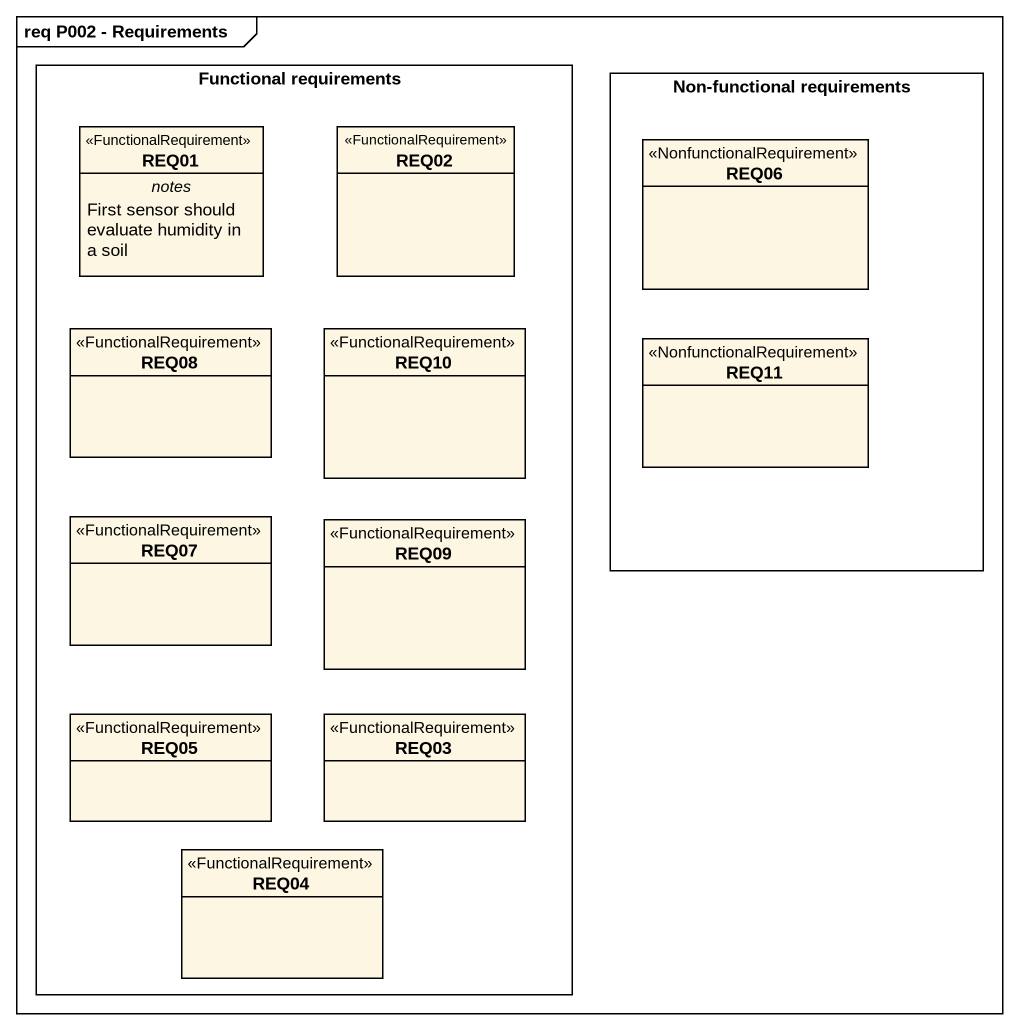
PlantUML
@startuml
mainframe req P002 - Requirements
hide circle
hide empty members
rectangle "Functional requirements" as Functional_requirements {
  class REQ01 <<FunctionalRequirement>> {
    -- notes --
    First sensor should evaluate humidity in a soil
  }
  class REQ02 <<FunctionalRequirement>>
  class REQ08 <<FunctionalRequirement>>
  class REQ10 <<FunctionalRequirement>>
  class REQ07 <<FunctionalRequirement>>
  class REQ09 <<FunctionalRequirement>>
  class REQ05 <<FunctionalRequirement>>
  class REQ03 <<FunctionalRequirement>>
  class REQ04 <<FunctionalRequirement>>
}
rectangle "Non-functional requirements" as Non_functional_requirements {
  class REQ06 <<NonfunctionalRequirement>>
  class REQ11 <<NonfunctionalRequirement>>
}
@enduml
